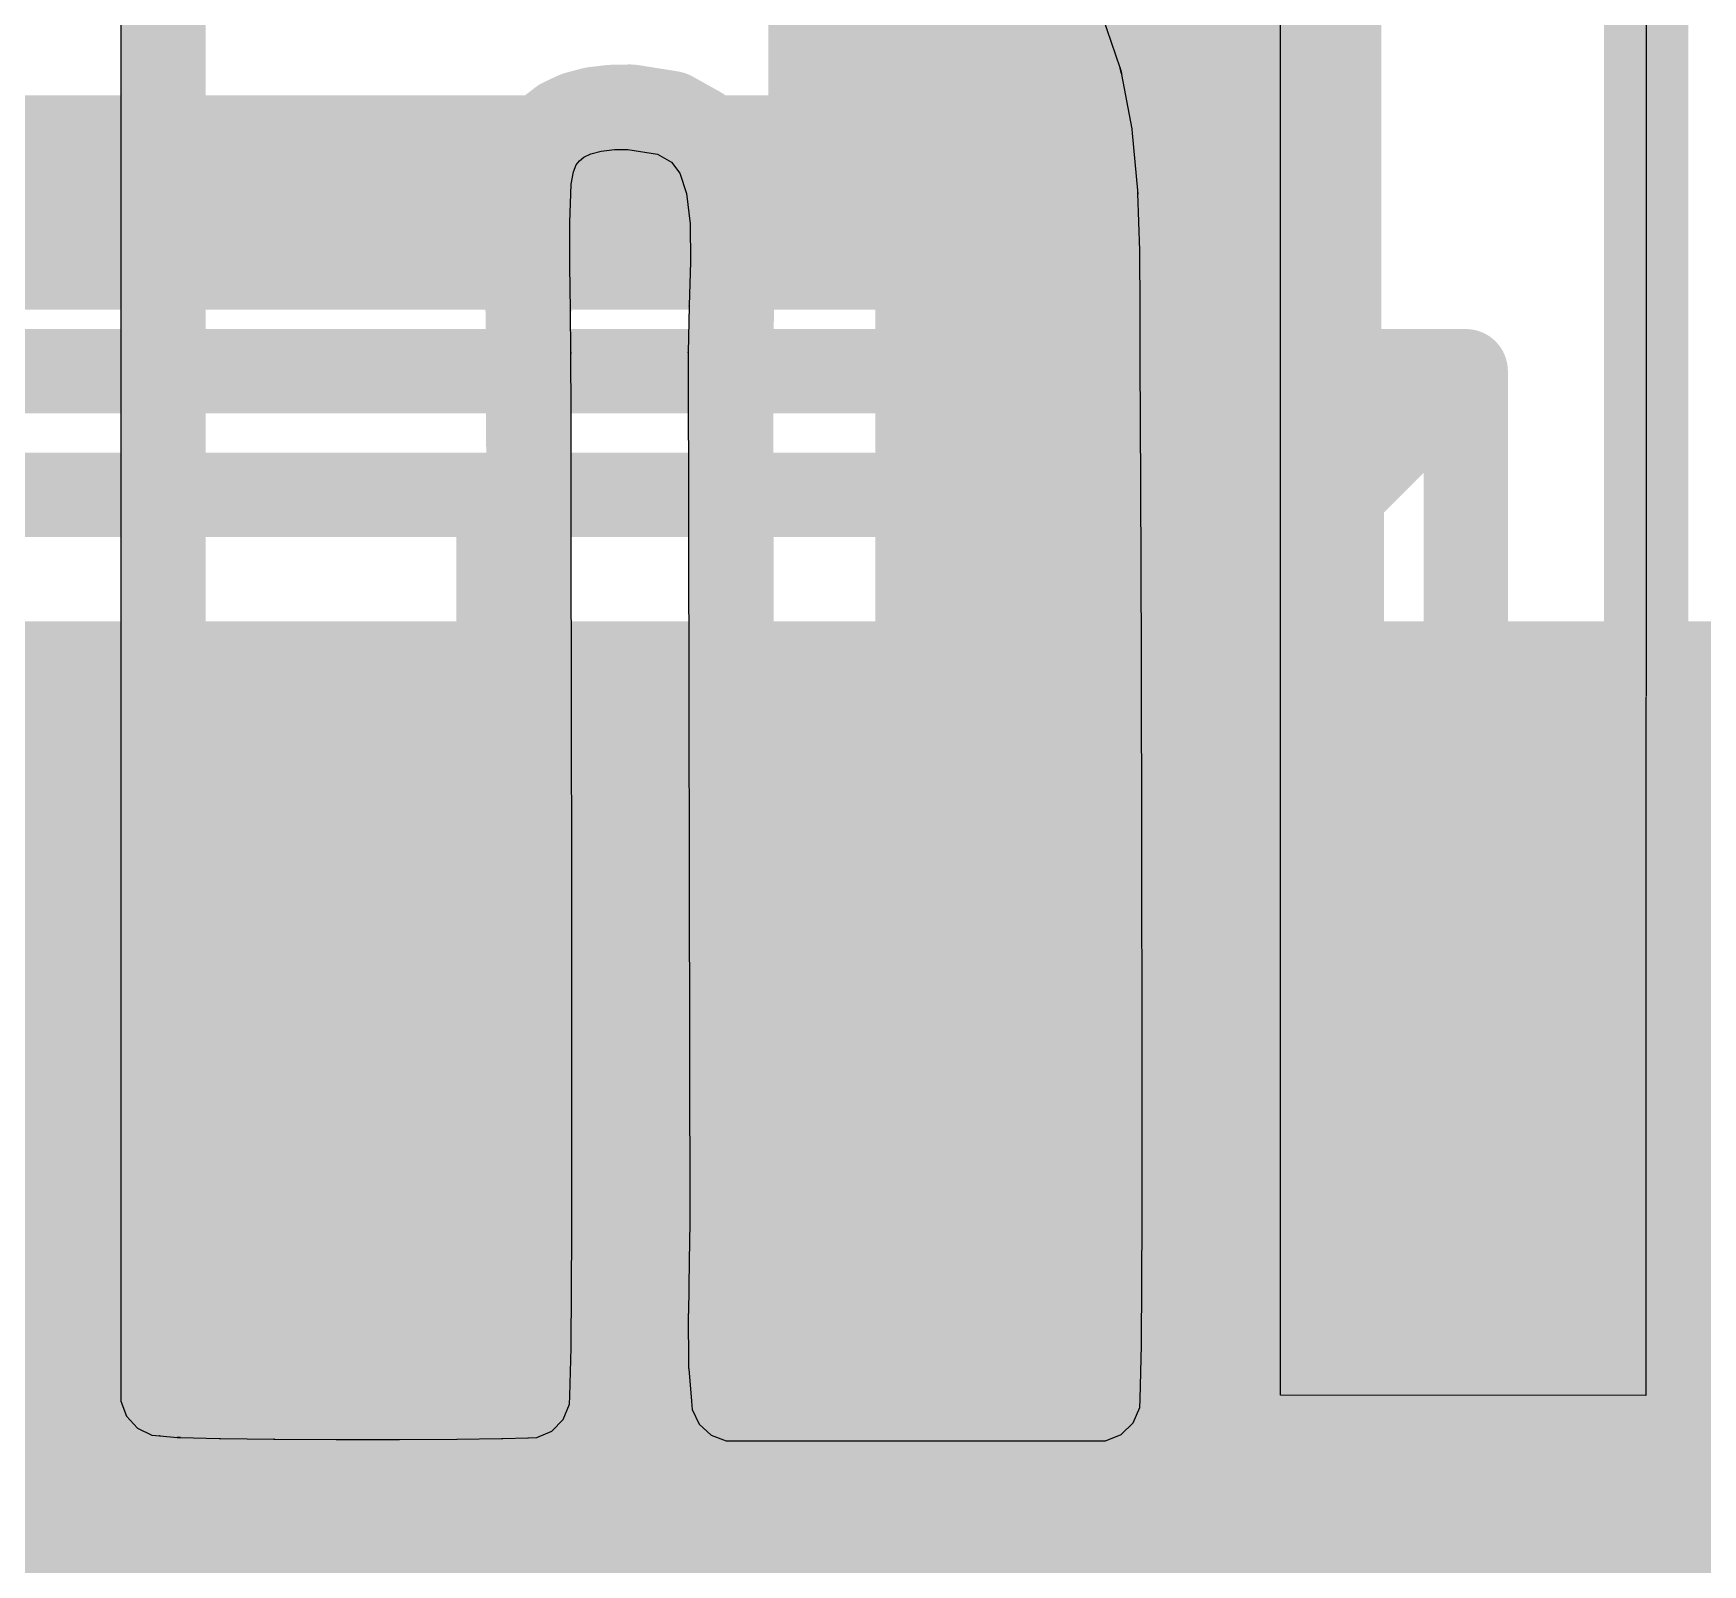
# Model space of a CAD drawing. Header units: millimetres. Extents: x 2.36 to 3.75, y 2.77 to 3.55.
# Drawn here: x 3.13652 to 3.17549, y 3.22225 to 3.25801 of the extents above; entities that cross this region are included whole.
import ezdxf

# ---------------------------------------------------------------- set-up
doc = ezdxf.new("R2010")
doc.units = ezdxf.units.MM
doc.header["$MEASUREMENT"] = 0
for name, color, linetype in [('BottomLayer', 5, 'Continuous'), ('BottomOverlay', 54, 'Continuous'), ('BottomPaste', 16, 'Continuous'), ('BottomSolder', 6, 'Continuous'), ('Mechanical13', 56, 'Continuous'), ('TopLayer', 1, 'Continuous')]:
    doc.layers.add(name, color=color, linetype=linetype)

# ---------------------------------------------------------------- blocks, each defined once
blk = doc.blocks.new('SAMSONIX_6_2_TL_1')
at = {"layer": 'TopLayer'}
for p, q in [((0.158563, 0.051093), (0.158563, 0.016256)), ((0.185639, 0.016212), (0.185636, 0.051081)), ((0.194175, 0.051049), (0.194163, 0.016205)), ((0.18189, 0.047199), (0.181485, 0.048384)), ((0.181892, 0.047192), (0.18189, 0.047199)), ((0.18189, 0.047199), (0.18189, 0.047197)), ((0.181892, 0.047192), (0.18189, 0.047199)), ((0.18189, 0.047197), (0.181891, 0.047194)), ((0.181891, 0.047194), (0.181892, 0.047191)), ((0.181897, 0.047176), (0.181892, 0.047192)), ((0.181892, 0.047192), (0.181892, 0.047192)), ((0.181894, 0.047186), (0.181892, 0.047192)), ((0.181892, 0.047191), (0.181893, 0.047187)), ((0.181893, 0.047187), (0.181894, 0.047186)), ((0.181894, 0.047186), (0.181899, 0.04717)), ((0.181927, 0.047062), (0.181894, 0.047186)), ((0.181907, 0.047144), (0.181897, 0.047176)), ((0.181899, 0.04717), (0.181909, 0.047137)), ((0.181916, 0.047111), (0.181907, 0.047144)), ((0.181909, 0.047137), (0.181917, 0.047104)), ((0.181923, 0.047078), (0.181916, 0.047111)), ((0.181917, 0.047104), (0.181925, 0.047071)), ((0.181927, 0.047061), (0.181923, 0.047078)), ((0.181925, 0.047071), (0.181928, 0.047055)), ((0.181928, 0.047055), (0.181927, 0.047062)), ((0.181927, 0.04706), (0.181927, 0.047061)), ((0.181928, 0.047056), (0.181927, 0.04706)), ((0.181928, 0.047053), (0.181928, 0.047056)), ((0.181928, 0.047055), (0.181928, 0.047055)), ((0.181929, 0.04705), (0.181928, 0.047053)), ((0.181929, 0.047048), (0.181929, 0.04705)), ((0.182169, 0.045776), (0.181929, 0.047048)), ((0.18217, 0.045769), (0.182169, 0.045776)), ((0.182172, 0.045757), (0.18217, 0.045769)), ((0.18217, 0.045769), (0.18217, 0.045769)), ((0.182176, 0.045734), (0.182172, 0.045757)), ((0.182179, 0.04571), (0.182176, 0.045734)), ((0.182182, 0.045686), (0.182179, 0.04571)), ((0.182183, 0.045673), (0.182182, 0.045686)), ((0.182303, 0.044338), (0.182183, 0.045673)), ((0.16954, 0.04519), (0.169779, 0.045253)), ((0.169779, 0.045253), (0.170087, 0.04529)), ((0.170087, 0.04529), (0.1704, 0.045295)), ((0.1704, 0.045295), (0.171089, 0.045185)), ((0.169128, 0.044776), (0.169193, 0.044933)), ((0.169193, 0.044933), (0.169268, 0.04503)), ((0.169268, 0.04503), (0.169374, 0.045112)), ((0.169374, 0.045112), (0.16954, 0.04519)), ((0.171089, 0.045185), (0.171416, 0.045002)), ((0.171416, 0.045002), (0.171616, 0.044739)), ((0.169044, 0.043587), (0.169078, 0.044483)), ((0.169078, 0.044483), (0.169128, 0.044776)), ((0.171616, 0.044739), (0.17177, 0.044269)), ((0.17177, 0.044269), (0.171852, 0.043562)), ((0.182304, 0.044331), (0.182303, 0.044338)), ((0.182303, 0.044338), (0.182303, 0.044338)), ((0.182305, 0.044317), (0.182304, 0.044331)), ((0.182306, 0.044302), (0.182305, 0.044317)), ((0.182307, 0.044287), (0.182306, 0.044302)), ((0.182307, 0.04428), (0.182307, 0.044287)), ((0.182307, 0.044285), (0.182307, 0.044286)), ((0.182307, 0.044286), (0.182307, 0.044286)), ((0.182307, 0.044286), (0.182307, 0.04428)), ((0.182307, 0.044282), (0.182307, 0.044285)), ((0.182307, 0.044278), (0.182307, 0.044282)), ((0.182307, 0.044275), (0.182307, 0.044278)), ((0.182307, 0.044274), (0.182307, 0.044275)), ((0.182348, 0.042939), (0.182307, 0.044274)), ((0.182307, 0.044274), (0.182307, 0.044271)), ((0.182307, 0.044249), (0.182307, 0.044274)), ((0.182307, 0.044271), (0.182307, 0.044264)), ((0.182307, 0.044264), (0.182307, 0.044258)), ((0.182307, 0.044258), (0.182307, 0.044252)), ((0.182307, 0.044252), (0.182307, 0.044249)), ((0.182307, 0.044249), (0.182307, 0.044249)), ((0.169045, 0.042581), (0.169044, 0.043587)), ((0.171852, 0.043562), (0.171861, 0.042673)), ((0.182349, 0.042933), (0.182348, 0.042939)), ((0.182349, 0.042929), (0.182349, 0.042933)), ((0.182349, 0.042933), (0.182349, 0.042933)), ((0.182349, 0.042923), (0.182349, 0.042929)), ((0.182349, 0.042917), (0.182349, 0.042923)), ((0.182349, 0.042911), (0.182349, 0.042917)), ((0.182349, 0.042908), (0.182349, 0.042911)), ((0.182357, 0.041586), (0.182349, 0.042908)), ((0.182349, 0.042908), (0.182349, 0.042907)), ((0.182349, 0.042902), (0.182349, 0.042908)), ((0.182349, 0.042907), (0.182349, 0.042905)), ((0.182349, 0.042905), (0.182349, 0.042904)), ((0.182349, 0.042904), (0.182349, 0.042902)), ((0.182349, 0.042902), (0.182349, 0.042902)), ((0.182349, 0.042902), (0.182349, 0.042902)), ((0.169062, 0.041546), (0.169045, 0.042581)), ((0.171861, 0.042673), (0.171832, 0.041651)), ((0.169062, 0.041541), (0.169062, 0.041546)), ((0.169062, 0.041532), (0.169062, 0.041541)), ((0.169072, 0.040554), (0.169062, 0.041532)), ((0.169062, 0.041532), (0.169062, 0.041531)), ((0.169062, 0.04153), (0.169062, 0.041532)), ((0.169062, 0.041531), (0.169062, 0.041531)), ((0.169062, 0.041531), (0.169062, 0.041531)), ((0.169062, 0.041531), (0.169062, 0.04153)), ((0.169062, 0.04153), (0.169062, 0.04153)), ((0.171831, 0.041636), (0.171811, 0.040558)), ((0.171832, 0.041651), (0.171831, 0.041649)), ((0.171831, 0.041649), (0.171831, 0.041647)), ((0.171831, 0.041647), (0.171831, 0.041645)), ((0.171831, 0.041645), (0.171831, 0.041646)), ((0.171831, 0.041646), (0.171831, 0.041646)), ((0.171831, 0.041646), (0.171831, 0.041636)), ((0.171831, 0.041645), (0.171831, 0.041642)), ((0.171831, 0.041642), (0.171831, 0.041645)), ((0.171831, 0.041642), (0.171831, 0.041641)), ((0.171831, 0.04164), (0.171831, 0.041642)), ((0.171831, 0.041641), (0.171831, 0.041641)), ((0.171831, 0.041641), (0.171831, 0.041636)), ((0.171831, 0.041637), (0.171831, 0.04164)), ((0.171831, 0.041636), (0.171831, 0.041637)), ((0.182357, 0.041585), (0.182357, 0.041586)), ((0.182357, 0.041584), (0.182357, 0.041585)), ((0.182357, 0.041585), (0.182357, 0.041585)), ((0.182357, 0.041585), (0.182357, 0.041585)), ((0.182357, 0.041585), (0.182357, 0.041585)), ((0.182363, 0.040364), (0.182357, 0.041584)), ((0.182357, 0.041584), (0.182357, 0.041583)), ((0.182357, 0.04158), (0.182357, 0.041584)), ((0.182357, 0.041584), (0.182357, 0.041584)), ((0.182357, 0.041583), (0.182357, 0.041582)), ((0.182357, 0.041582), (0.182357, 0.041581)), ((0.182357, 0.041581), (0.182357, 0.04158)), ((0.182357, 0.04158), (0.182357, 0.04158)), ((0.182357, 0.04158), (0.182357, 0.04158)), ((0.169072, 0.040552), (0.169072, 0.040554)), ((0.169072, 0.040554), (0.169072, 0.040554)), ((0.169072, 0.040554), (0.169072, 0.040545)), ((0.169072, 0.040534), (0.169072, 0.040554)), ((0.169072, 0.040547), (0.169072, 0.040552)), ((0.169072, 0.040543), (0.169072, 0.040547)), ((0.169072, 0.040545), (0.169072, 0.040536)), ((0.169072, 0.040538), (0.169072, 0.040543)), ((0.169072, 0.040536), (0.169072, 0.040538)), ((0.169075, 0.039131), (0.169072, 0.040536)), ((0.169072, 0.040536), (0.169072, 0.040536)), ((0.169072, 0.040536), (0.169072, 0.040535)), ((0.169072, 0.040535), (0.169072, 0.040535)), ((0.169072, 0.040535), (0.169072, 0.040534)), ((0.169072, 0.040534), (0.169072, 0.040534)), ((0.169072, 0.040534), (0.169072, 0.040534)), ((0.171811, 0.040558), (0.17181, 0.040557)), ((0.17181, 0.040557), (0.17181, 0.040555)), ((0.17181, 0.040555), (0.17181, 0.040552)), ((0.17181, 0.040548), (0.17181, 0.040553)), ((0.17181, 0.040553), (0.17181, 0.040551)), ((0.17181, 0.040552), (0.17181, 0.040549)), ((0.17181, 0.040551), (0.17181, 0.040545)), ((0.17181, 0.040549), (0.17181, 0.040548)), ((0.17181, 0.040548), (0.17181, 0.040548)), ((0.17181, 0.040545), (0.17181, 0.04054)), ((0.17181, 0.04054), (0.17181, 0.040535)), ((0.17181, 0.040535), (0.17181, 0.040532)), ((0.17181, 0.040532), (0.17181, 0.040532)), ((0.17181, 0.040532), (0.171847, 0.020234)), ((0.182374, 0.037477), (0.182363, 0.040364)), ((0.182363, 0.040364), (0.182363, 0.040364)), ((0.182363, 0.040364), (0.182363, 0.040364)), ((0.182363, 0.040364), (0.182363, 0.040364)), ((0.182363, 0.040364), (0.182363, 0.040364)), ((0.182363, 0.040364), (0.182363, 0.040364)), ((0.169081, 0.036247), (0.169075, 0.039131)), ((0.169075, 0.039131), (0.169075, 0.039131)), ((0.169075, 0.039131), (0.169075, 0.039131)), ((0.169075, 0.039131), (0.169075, 0.03913)), ((0.169075, 0.039129), (0.169075, 0.039131)), ((0.169075, 0.03913), (0.169075, 0.03913)), ((0.169075, 0.03913), (0.169075, 0.039129)), ((0.169075, 0.039129), (0.169075, 0.039129)), ((0.169075, 0.039129), (0.169075, 0.039129)), ((0.182388, 0.033476), (0.182374, 0.037477)), ((0.182374, 0.037477), (0.182374, 0.037477)), ((0.182374, 0.037477), (0.182374, 0.037477)), ((0.182374, 0.037477), (0.182374, 0.037477)), ((0.182374, 0.037477), (0.182374, 0.037477)), ((0.182374, 0.037477), (0.182374, 0.037477)), ((0.169081, 0.036246), (0.169081, 0.036247)), ((0.169081, 0.036247), (0.169081, 0.036247)), ((0.169081, 0.036247), (0.169081, 0.036247)), ((0.169081, 0.036247), (0.169081, 0.036247)), ((0.169081, 0.036247), (0.169081, 0.036247)), ((0.169088, 0.032389), (0.169081, 0.036246)), ((0.182401, 0.028915), (0.182388, 0.033476)), ((0.182388, 0.033476), (0.182388, 0.033476)), ((0.182388, 0.033476), (0.182388, 0.033476)), ((0.182388, 0.033476), (0.182388, 0.033476)), ((0.182388, 0.033476), (0.182388, 0.033476)), ((0.182388, 0.033476), (0.182388, 0.033476)), ((0.169088, 0.032388), (0.169088, 0.032389)), ((0.169094, 0.028063), (0.169088, 0.032388)), ((0.169088, 0.032388), (0.169088, 0.032388)), ((0.169088, 0.032388), (0.169088, 0.032388)), ((0.169088, 0.032388), (0.169088, 0.032388)), ((0.169088, 0.032388), (0.169088, 0.032388)), ((0.182401, 0.028914), (0.182401, 0.028915)), ((0.182401, 0.028915), (0.182401, 0.028915)), ((0.182401, 0.028915), (0.182401, 0.028915)), ((0.182401, 0.028915), (0.182401, 0.028915)), ((0.182401, 0.028915), (0.182401, 0.028915)), ((0.182408, 0.024348), (0.182401, 0.028914)), ((0.182401, 0.028914), (0.182401, 0.028914)), ((0.169094, 0.028062), (0.169094, 0.028063)), ((0.169094, 0.028063), (0.169094, 0.028063)), ((0.169095, 0.023776), (0.169094, 0.028062)), ((0.169094, 0.028062), (0.169094, 0.028062)), ((0.169094, 0.028062), (0.169094, 0.028061)), ((0.169094, 0.028061), (0.169094, 0.028062)), ((0.169094, 0.028062), (0.169094, 0.028062)), ((0.169094, 0.028062), (0.169094, 0.028062)), ((0.169094, 0.028062), (0.169094, 0.028062)), ((0.169094, 0.028062), (0.169094, 0.028062)), ((0.169094, 0.028061), (0.169094, 0.028061)), ((0.169094, 0.028061), (0.169094, 0.028061)), ((0.169094, 0.028061), (0.169094, 0.028061)), ((0.182406, 0.020325), (0.182408, 0.024345)), ((0.182408, 0.024347), (0.182408, 0.024348)), ((0.182408, 0.024348), (0.182408, 0.024348)), ((0.182408, 0.024346), (0.182408, 0.024347)), ((0.182408, 0.024347), (0.182408, 0.024347)), ((0.182408, 0.024347), (0.182408, 0.024347)), ((0.182408, 0.024345), (0.182408, 0.024346)), ((0.182408, 0.024346), (0.182408, 0.024346)), ((0.182408, 0.024346), (0.182408, 0.024346)), ((0.182408, 0.024346), (0.182408, 0.024346)), ((0.182408, 0.024345), (0.182408, 0.024345)), ((0.169089, 0.020033), (0.169095, 0.023774)), ((0.169095, 0.023775), (0.169095, 0.023776)), ((0.169095, 0.023774), (0.169095, 0.023775)), ((0.169095, 0.023775), (0.169095, 0.023775)), ((0.169095, 0.023775), (0.169095, 0.023775)), ((0.169095, 0.023775), (0.169095, 0.023775)), ((0.169095, 0.023775), (0.169095, 0.023775)), ((0.169095, 0.023775), (0.169095, 0.023775)), ((0.169095, 0.023775), (0.169095, 0.023775)), ((0.169095, 0.023774), (0.169095, 0.023774)), ((0.169095, 0.023774), (0.169095, 0.023774)), ((0.18239, 0.017402), (0.182406, 0.020321)), ((0.182406, 0.020324), (0.182406, 0.020325)), ((0.182406, 0.020325), (0.182406, 0.020325)), ((0.182406, 0.020325), (0.182406, 0.020325)), ((0.182406, 0.020323), (0.182406, 0.020324)), ((0.182406, 0.020321), (0.182406, 0.020323)), ((0.182406, 0.020321), (0.182406, 0.020321)), ((0.169074, 0.017338), (0.169089, 0.020028)), ((0.169089, 0.020032), (0.169089, 0.020033)), ((0.169089, 0.020033), (0.169089, 0.020033)), ((0.169089, 0.020031), (0.169089, 0.020032)), ((0.169089, 0.02003), (0.169089, 0.020031)), ((0.169089, 0.020029), (0.169089, 0.02003)), ((0.169089, 0.020028), (0.169089, 0.020029)), ((0.171847, 0.020234), (0.171833, 0.019346)), ((0.171833, 0.019348), (0.171813, 0.01812)), ((0.171833, 0.019346), (0.171833, 0.019348)), ((0.171813, 0.01812), (0.171812, 0.018117)), ((0.171812, 0.018117), (0.171812, 0.018112)), ((0.171812, 0.018112), (0.171812, 0.018106)), ((0.171812, 0.018106), (0.171812, 0.018101)), ((0.171812, 0.018101), (0.171812, 0.018099)), ((0.171812, 0.018099), (0.171812, 0.018098)), ((0.171812, 0.018098), (0.171818, 0.016911)), ((0.169047, 0.016193), (0.169074, 0.017314)), ((0.169074, 0.017336), (0.169074, 0.017338)), ((0.169074, 0.017338), (0.169074, 0.017338)), ((0.169074, 0.017331), (0.169074, 0.017336)), ((0.169074, 0.017327), (0.169074, 0.017331)), ((0.169074, 0.017322), (0.169074, 0.017327)), ((0.169074, 0.017324), (0.169074, 0.017326)), ((0.169074, 0.017326), (0.169074, 0.017326)), ((0.169074, 0.017326), (0.169074, 0.01732)), ((0.169074, 0.017322), (0.169074, 0.017324)), ((0.169074, 0.017319), (0.169074, 0.017322)), ((0.169074, 0.01732), (0.169074, 0.017322)), ((0.169074, 0.017316), (0.169074, 0.017319)), ((0.169074, 0.017314), (0.169074, 0.017316)), ((0.182357, 0.016116), (0.18239, 0.017381)), ((0.18239, 0.017399), (0.18239, 0.017402)), ((0.18239, 0.017402), (0.18239, 0.017402)), ((0.18239, 0.017394), (0.18239, 0.017399)), ((0.18239, 0.017389), (0.18239, 0.017394)), ((0.18239, 0.017383), (0.18239, 0.017389)), ((0.18239, 0.017381), (0.18239, 0.017383)), ((0.171818, 0.016911), (0.171818, 0.016901)), ((0.171818, 0.016901), (0.171818, 0.016882)), ((0.171818, 0.016882), (0.171819, 0.016862)), ((0.171819, 0.016862), (0.17182, 0.016843)), ((0.17182, 0.016843), (0.171821, 0.016833)), ((0.171821, 0.016833), (0.171821, 0.016833)), ((0.171821, 0.016833), (0.171822, 0.016824)), ((0.171822, 0.016824), (0.171884, 0.016068)), ((0.158563, 0.016256), (0.158563, 0.016069)), ((0.158563, 0.016069), (0.158699, 0.015719)), ((0.168893, 0.015645), (0.169042, 0.015997)), ((0.169042, 0.015997), (0.169047, 0.016188)), ((0.169047, 0.016188), (0.169047, 0.016193)), ((0.169047, 0.016188), (0.169047, 0.016188)), ((0.171884, 0.016068), (0.171885, 0.016059)), ((0.171885, 0.016059), (0.1719, 0.015872)), ((0.182352, 0.01592), (0.182357, 0.016115)), ((0.182357, 0.016115), (0.182357, 0.016116)), ((0.194163, 0.016205), (0.185639, 0.016212)), ((0.158699, 0.015719), (0.158952, 0.015443)), ((0.168624, 0.015373), (0.168893, 0.015645)), ((0.1719, 0.015872), (0.172065, 0.015534)), ((0.182196, 0.015562), (0.182352, 0.01592)), ((0.158952, 0.015443), (0.159288, 0.015277)), ((0.159288, 0.015277), (0.159475, 0.015261)), ((0.159468, 0.015261), (0.159465, 0.015262)), ((0.159465, 0.015262), (0.159465, 0.015262)), ((0.159465, 0.015262), (0.159484, 0.01526)), ((0.159472, 0.015261), (0.159468, 0.015261)), ((0.159477, 0.01526), (0.159472, 0.015261)), ((0.159475, 0.015261), (0.159475, 0.015261)), ((0.159475, 0.015261), (0.159484, 0.01526)), ((0.159482, 0.01526), (0.159477, 0.01526)), ((0.159484, 0.01526), (0.159482, 0.01526)), ((0.159484, 0.01526), (0.159883, 0.015225)), ((0.159883, 0.015225), (0.159885, 0.015224)), ((0.159892, 0.015224), (0.159883, 0.015225)), ((0.159883, 0.015225), (0.159959, 0.01522)), ((0.159885, 0.015224), (0.15989, 0.015224)), ((0.15989, 0.015224), (0.159894, 0.015224)), ((0.159899, 0.015223), (0.159892, 0.015224)), ((0.159892, 0.015224), (0.159892, 0.015224)), ((0.159894, 0.015224), (0.159899, 0.015223)), ((0.159899, 0.015223), (0.159901, 0.015223)), ((0.159912, 0.015222), (0.159899, 0.015223)), ((0.159901, 0.015223), (0.159908, 0.015222)), ((0.159908, 0.015222), (0.15992, 0.015222)), ((0.159926, 0.015221), (0.159912, 0.015222)), ((0.15992, 0.015222), (0.159933, 0.015221)), ((0.159939, 0.015221), (0.159926, 0.015221)), ((0.159933, 0.015221), (0.159946, 0.01522)), ((0.159946, 0.01522), (0.159939, 0.015221)), ((0.159946, 0.01522), (0.159952, 0.01522)), ((0.159947, 0.01522), (0.159946, 0.01522)), ((0.159951, 0.01522), (0.159947, 0.01522)), ((0.159954, 0.01522), (0.159951, 0.01522)), ((0.159952, 0.01522), (0.159952, 0.01522)), ((0.159952, 0.01522), (0.159959, 0.01522)), ((0.159957, 0.01522), (0.159954, 0.01522)), ((0.159959, 0.01522), (0.159957, 0.01522)), ((0.159959, 0.01522), (0.160863, 0.015195)), ((0.167475, 0.015196), (0.167483, 0.015197)), ((0.167483, 0.015197), (0.168068, 0.015213)), ((0.168068, 0.015213), (0.168083, 0.015213)), ((0.168083, 0.015213), (0.168274, 0.01522)), ((0.168274, 0.01522), (0.168624, 0.015373)), ((0.172065, 0.015534), (0.172342, 0.015279)), ((0.172342, 0.015279), (0.172692, 0.015142)), ((0.181554, 0.015142), (0.181916, 0.015289)), ((0.181916, 0.015289), (0.182196, 0.015562)), ((0.160863, 0.015195), (0.160877, 0.015195)), ((0.160877, 0.015195), (0.160879, 0.015195)), ((0.160879, 0.015195), (0.160883, 0.015195)), ((0.160883, 0.015195), (0.160887, 0.015195)), ((0.160887, 0.015195), (0.160891, 0.015195)), ((0.160891, 0.015195), (0.160892, 0.015195)), ((0.160892, 0.015195), (0.160892, 0.015195)), ((0.160892, 0.015195), (0.162135, 0.01518)), ((0.162135, 0.01518), (0.162151, 0.01518)), ((0.162137, 0.01518), (0.162135, 0.01518)), ((0.162135, 0.01518), (0.162135, 0.01518)), ((0.162135, 0.01518), (0.162143, 0.01518)), ((0.162141, 0.01518), (0.162137, 0.01518)), ((0.162145, 0.01518), (0.162141, 0.01518)), ((0.162143, 0.01518), (0.162144, 0.01518)), ((0.162144, 0.01518), (0.162146, 0.01518)), ((0.162149, 0.01518), (0.162145, 0.01518)), ((0.162146, 0.01518), (0.162148, 0.01518)), ((0.162148, 0.01518), (0.16215, 0.01518)), ((0.162151, 0.01518), (0.162149, 0.01518)), ((0.16215, 0.01518), (0.162151, 0.01518)), ((0.162151, 0.01518), (0.162151, 0.01518)), ((0.162151, 0.01518), (0.163593, 0.015174)), ((0.163593, 0.015174), (0.163593, 0.015174)), ((0.163593, 0.015174), (0.163595, 0.015174)), ((0.163595, 0.015174), (0.163596, 0.015174)), ((0.163596, 0.015174), (0.163597, 0.015174)), ((0.163597, 0.015174), (0.163598, 0.015174)), ((0.163598, 0.015174), (0.165066, 0.015175)), ((0.163598, 0.015174), (0.163598, 0.015174)), ((0.165066, 0.015175), (0.165066, 0.015175)), ((0.165066, 0.015175), (0.165068, 0.015175)), ((0.165068, 0.015175), (0.165069, 0.015175)), ((0.165069, 0.015175), (0.16507, 0.015175)), ((0.16507, 0.015175), (0.165071, 0.015175)), ((0.165071, 0.015175), (0.166407, 0.015183)), ((0.165071, 0.015175), (0.165071, 0.015175)), ((0.166407, 0.015183), (0.166408, 0.015183)), ((0.166408, 0.015183), (0.166412, 0.015183)), ((0.166412, 0.015183), (0.166415, 0.015183)), ((0.166415, 0.015183), (0.166419, 0.015183)), ((0.166419, 0.015183), (0.16642, 0.015183)), ((0.16642, 0.015183), (0.167453, 0.015196)), ((0.16642, 0.015183), (0.16642, 0.015183)), ((0.167453, 0.015196), (0.167455, 0.015196)), ((0.167455, 0.015196), (0.167458, 0.015196)), ((0.167458, 0.015196), (0.167462, 0.015196)), ((0.167462, 0.015196), (0.167465, 0.015196)), ((0.167465, 0.015196), (0.167467, 0.015196)), ((0.167467, 0.015196), (0.167468, 0.015196)), ((0.167468, 0.015196), (0.16747, 0.015196)), ((0.16747, 0.015196), (0.167472, 0.015196)), ((0.167472, 0.015196), (0.167474, 0.015196)), ((0.167474, 0.015196), (0.167475, 0.015196)), ((0.167475, 0.015196), (0.167475, 0.015196)), ((0.172692, 0.015142), (0.17288, 0.015142)), ((0.17288, 0.015142), (0.17288, 0.015142)), ((0.17288, 0.015142), (0.181358, 0.015142)), ((0.181358, 0.015142), (0.181554, 0.015142))]:
    blk.add_line(p, q, dxfattribs=at)
at = {"layer": 'TopLayer', "const_width": 0.001969}
for points in [[(0.159562, 0.051093), (0.159562, 0.016256)], [(0.185636, 0.051081), (0.185639, 0.016212)], [(0.194163, 0.016205), (0.194175, 0.051049)], [(0.179919, 0.04914), (0.180538, 0.048068)], [(0.180538, 0.048068), (0.180946, 0.04687)], [(0.180946, 0.04687), (0.181188, 0.045584)], [(0.169199, 0.046133), (0.169592, 0.046237)], [(0.169592, 0.046237), (0.170019, 0.046288)], [(0.170019, 0.046288), (0.170471, 0.046295)], [(0.170471, 0.046295), (0.171422, 0.046144)], [(0.168555, 0.045742), (0.168851, 0.045971)], [(0.168851, 0.045971), (0.169199, 0.046133)], [(0.171422, 0.046144), (0.172086, 0.045773)], [(0.168161, 0.045056), (0.168322, 0.045439)], [(0.168322, 0.045439), (0.168555, 0.045742)], [(0.172086, 0.045773), (0.172513, 0.04521)], [(0.181188, 0.045584), (0.181308, 0.044249)], [(0.168082, 0.044585), (0.168161, 0.045056)], [(0.172513, 0.04521), (0.172751, 0.044485)], [(0.168045, 0.043606), (0.168082, 0.044585)], [(0.172751, 0.044485), (0.172851, 0.043626)], [(0.181308, 0.044249), (0.18135, 0.042902)], [(0.168045, 0.043606), (0.168046, 0.042571)], [(0.172851, 0.043626), (0.172861, 0.042662)], [(0.17283, 0.041622), (0.172861, 0.042662)], [(0.18135, 0.042902), (0.181358, 0.04158)], [(0.168046, 0.042571), (0.168062, 0.04153)], [(0.168062, 0.04153), (0.168073, 0.040534)], [(0.172809, 0.040534), (0.17283, 0.041622)], [(0.181358, 0.04158), (0.181363, 0.04036)], [(0.168073, 0.040534), (0.168076, 0.039129)], [(0.172809, 0.040534), (0.172847, 0.020225)], [(0.181363, 0.04036), (0.181375, 0.037473)], [(0.168076, 0.039129), (0.168082, 0.036245)], [(0.181375, 0.037473), (0.181389, 0.033473)], [(0.168082, 0.036245), (0.168089, 0.032387)], [(0.181389, 0.033473), (0.181402, 0.028913)], [(0.168089, 0.032387), (0.168094, 0.028061)], [(0.181402, 0.028913), (0.181409, 0.024346)], [(0.168094, 0.028061), (0.168096, 0.023775)], [(0.181407, 0.020326), (0.181409, 0.024346)], [(0.16809, 0.020034), (0.168096, 0.023775)], [(0.172833, 0.019331), (0.172847, 0.020225)], [(0.181391, 0.017407), (0.181407, 0.020326)], [(0.168075, 0.017344), (0.16809, 0.020034)], [(0.172812, 0.018103), (0.172833, 0.019331)], [(0.172812, 0.018103), (0.172817, 0.016915)], [(0.168048, 0.016212), (0.168075, 0.017344)], [(0.181358, 0.016141), (0.181391, 0.017407)], [(0.172817, 0.016915), (0.17288, 0.016141)], [(0.159562, 0.016256), (0.15998, 0.016219)], [(0.15998, 0.016219), (0.160897, 0.016194)], [(0.160897, 0.016194), (0.162155, 0.016179)], [(0.162155, 0.016179), (0.163597, 0.016173)], [(0.163597, 0.016173), (0.165065, 0.016175)], [(0.165065, 0.016175), (0.166401, 0.016182)], [(0.166401, 0.016182), (0.167448, 0.016195)], [(0.167448, 0.016195), (0.168048, 0.016212)], [(0.185639, 0.016212), (0.194163, 0.016205)], [(0.17288, 0.016141), (0.181358, 0.016141)]]:
    blk.add_lwpolyline(points, dxfattribs=at)
at = {"layer": 'TopLayer', "const_width": 0.000984}
for points in [[(0.180045, 0.048068, 1), (0.18103, 0.048068, 1)], [(0.180045, 0.048068, 1), (0.18103, 0.048068, 1)], [(0.180454, 0.04687, 1), (0.181438, 0.04687, 1)], [(0.180454, 0.04687, 1), (0.181438, 0.04687, 1)], [(0.1691, 0.046237, 1), (0.170084, 0.046237, 1)], [(0.1691, 0.046237, 1), (0.170084, 0.046237, 1)], [(0.169527, 0.046288, 1), (0.170511, 0.046288, 1)], [(0.169527, 0.046288, 1), (0.170511, 0.046288, 1)], [(0.169979, 0.046295, 1), (0.170963, 0.046295, 1)], [(0.169979, 0.046295, 1), (0.170963, 0.046295, 1)], [(0.168358, 0.045971, 1), (0.169343, 0.045971, 1)], [(0.168358, 0.045971, 1), (0.169343, 0.045971, 1)], [(0.168707, 0.046133, 1), (0.169691, 0.046133, 1)], [(0.168707, 0.046133, 1), (0.169691, 0.046133, 1)], [(0.17093, 0.046144, 1), (0.171914, 0.046144, 1)], [(0.17093, 0.046144, 1), (0.171914, 0.046144, 1)], [(0.16783, 0.045439, 1), (0.168814, 0.045439, 1)], [(0.16783, 0.045439, 1), (0.168814, 0.045439, 1)], [(0.168063, 0.045742, 1), (0.169047, 0.045742, 1)], [(0.168063, 0.045742, 1), (0.169047, 0.045742, 1)], [(0.171594, 0.045773, 1), (0.172578, 0.045773, 1)], [(0.171594, 0.045773, 1), (0.172578, 0.045773, 1)], [(0.180696, 0.045584, 1), (0.18168, 0.045584, 1)], [(0.180696, 0.045584, 1), (0.18168, 0.045584, 1)], [(0.167669, 0.045056, 1), (0.168654, 0.045056, 1)], [(0.167669, 0.045056, 1), (0.168654, 0.045056, 1)], [(0.17202, 0.04521, 1), (0.173005, 0.04521, 1)], [(0.17202, 0.04521, 1), (0.173005, 0.04521, 1)], [(0.16759, 0.044585, 1), (0.168574, 0.044585, 1)], [(0.16759, 0.044585, 1), (0.168574, 0.044585, 1)], [(0.172259, 0.044485, 1), (0.173243, 0.044485, 1)], [(0.172259, 0.044485, 1), (0.173243, 0.044485, 1)], [(0.180816, 0.044249, 1), (0.1818, 0.044249, 1)], [(0.180816, 0.044249, 1), (0.1818, 0.044249, 1)], [(0.167553, 0.043606, 1), (0.168537, 0.043606, 1)], [(0.167553, 0.043606, 1), (0.168537, 0.043606, 1)], [(0.172358, 0.043626, 1), (0.173343, 0.043626, 1)], [(0.172358, 0.043626, 1), (0.173343, 0.043626, 1)], [(0.172369, 0.042662, 1), (0.173353, 0.042662, 1)], [(0.172369, 0.042662, 1), (0.173353, 0.042662, 1)], [(0.180858, 0.042902, 1), (0.181842, 0.042902, 1)], [(0.180858, 0.042902, 1), (0.181842, 0.042902, 1)], [(0.167554, 0.042571, 1), (0.168538, 0.042571, 1)], [(0.167554, 0.042571, 1), (0.168538, 0.042571, 1)], [(0.16757, 0.04153, 1), (0.168554, 0.04153, 1)], [(0.16757, 0.04153, 1), (0.168554, 0.04153, 1)], [(0.172338, 0.041622, 1), (0.173322, 0.041622, 1)], [(0.172338, 0.041622, 1), (0.173322, 0.041622, 1)], [(0.180866, 0.04158, 1), (0.18185, 0.04158, 1)], [(0.180866, 0.04158, 1), (0.18185, 0.04158, 1)], [(0.167581, 0.040534, 1), (0.168565, 0.040534, 1)], [(0.167581, 0.040534, 1), (0.168565, 0.040534, 1)], [(0.172317, 0.040534, 1), (0.173301, 0.040534, 1)], [(0.172317, 0.040534, 1), (0.173301, 0.040534, 1)], [(0.180871, 0.04036, 1), (0.181856, 0.04036, 1)], [(0.180871, 0.04036, 1), (0.181856, 0.04036, 1)], [(0.167583, 0.039129, 1), (0.168568, 0.039129, 1)], [(0.167583, 0.039129, 1), (0.168568, 0.039129, 1)], [(0.180883, 0.037473, 1), (0.181867, 0.037473, 1)], [(0.180883, 0.037473, 1), (0.181867, 0.037473, 1)], [(0.16759, 0.036245, 1), (0.168574, 0.036245, 1)], [(0.16759, 0.036245, 1), (0.168574, 0.036245, 1)], [(0.180897, 0.033473, 1), (0.181881, 0.033473, 1)], [(0.180897, 0.033473, 1), (0.181881, 0.033473, 1)], [(0.167597, 0.032387, 1), (0.168581, 0.032387, 1)], [(0.167597, 0.032387, 1), (0.168581, 0.032387, 1)], [(0.18091, 0.028913, 1), (0.181894, 0.028913, 1)], [(0.18091, 0.028913, 1), (0.181894, 0.028913, 1)], [(0.167602, 0.028061, 1), (0.168587, 0.028061, 1)], [(0.167602, 0.028061, 1), (0.168587, 0.028061, 1)], [(0.180917, 0.024346, 1), (0.181901, 0.024346, 1)], [(0.180917, 0.024346, 1), (0.181901, 0.024346, 1)], [(0.167603, 0.023775, 1), (0.168588, 0.023775, 1)], [(0.167603, 0.023775, 1), (0.168588, 0.023775, 1)], [(0.172354, 0.020225, 1), (0.173339, 0.020225, 1)], [(0.172354, 0.020225, 1), (0.173339, 0.020225, 1)], [(0.180915, 0.020326, 1), (0.181899, 0.020326, 1)], [(0.180915, 0.020326, 1), (0.181899, 0.020326, 1)], [(0.167598, 0.020034, 1), (0.168582, 0.020034, 1)], [(0.167598, 0.020034, 1), (0.168582, 0.020034, 1)], [(0.17234, 0.019331, 1), (0.173325, 0.019331, 1)], [(0.17234, 0.019331, 1), (0.173325, 0.019331, 1)], [(0.172319, 0.018103, 1), (0.173304, 0.018103, 1)], [(0.172319, 0.018103, 1), (0.173304, 0.018103, 1)], [(0.167583, 0.017344, 1), (0.168567, 0.017344, 1)], [(0.167583, 0.017344, 1), (0.168567, 0.017344, 1)], [(0.180899, 0.017407, 1), (0.181883, 0.017407, 1)], [(0.180899, 0.017407, 1), (0.181883, 0.017407, 1)], [(0.172325, 0.016915, 1), (0.173309, 0.016915, 1)], [(0.172325, 0.016915, 1), (0.173309, 0.016915, 1)], [(0.15907, 0.016256, 1), (0.160054, 0.016256, 1)], [(0.15907, 0.016256, 1), (0.160054, 0.016256, 1)], [(0.159488, 0.016219, 1), (0.160472, 0.016219, 1)], [(0.159488, 0.016219, 1), (0.160472, 0.016219, 1)], [(0.160405, 0.016194, 1), (0.161389, 0.016194, 1)], [(0.160405, 0.016194, 1), (0.161389, 0.016194, 1)], [(0.161663, 0.016179, 1), (0.162647, 0.016179, 1)], [(0.161663, 0.016179, 1), (0.162647, 0.016179, 1)], [(0.163105, 0.016173, 1), (0.164089, 0.016173, 1)], [(0.163105, 0.016173, 1), (0.164089, 0.016173, 1)], [(0.164573, 0.016175, 1), (0.165557, 0.016175, 1)], [(0.164573, 0.016175, 1), (0.165557, 0.016175, 1)], [(0.165909, 0.016182, 1), (0.166893, 0.016182, 1)], [(0.165909, 0.016182, 1), (0.166893, 0.016182, 1)], [(0.166956, 0.016195, 1), (0.16794, 0.016195, 1)], [(0.166956, 0.016195, 1), (0.16794, 0.016195, 1)], [(0.167556, 0.016212, 1), (0.16854, 0.016212, 1)], [(0.167556, 0.016212, 1), (0.16854, 0.016212, 1)], [(0.185147, 0.016212, 1), (0.186131, 0.016212, 1)], [(0.185147, 0.016212, 1), (0.186131, 0.016212, 1)], [(0.193671, 0.016205, 1), (0.194656, 0.016205, 1)], [(0.193671, 0.016205, 1), (0.194656, 0.016205, 1)], [(0.172388, 0.016141, 1), (0.173373, 0.016141, 1)], [(0.172388, 0.016141, 1), (0.173373, 0.016141, 1)], [(0.180866, 0.016141, 1), (0.18185, 0.016141, 1)], [(0.180866, 0.016141, 1), (0.18185, 0.016141, 1)]]:
    blk.add_lwpolyline(points, format="xyb", close=True, dxfattribs=at)
blk = doc.blocks.new('CAP_TAN_B1210_B_32')
at = {"layer": 'BottomLayer', "const_width": 0.008858}
blk.add_lwpolyline([(-0.03494, -0.036417, 1), (-0.026082, -0.036417, 1)], format="xyb", close=True, dxfattribs=at)
at = {"layer": 'BottomLayer'}
for points in [[(-0.083661, 0.045276), (-0.083661, -0.045276), (-0.030511, 0.045276), (-0.030511, -0.045276)], [(-0.092519, 0.036417), (-0.092519, -0.036417), (-0.021653, 0.036417), (-0.021653, -0.036417)]]:
    blk.add_solid(points, dxfattribs=at)
at = {"layer": 'BottomOverlay', "const_width": 0.005}
for points in [[(0.043308, -0.059056), (-0.059056, -0.059056)], [(-0.059056, -0.059056), (-0.059056, -0.070866)], [(-0.055118, -0.059056), (-0.055118, -0.070866)], [(-0.051182, -0.059056), (-0.051182, -0.070866)]]:
    blk.add_lwpolyline(points, dxfattribs=at)
at = {"layer": 'BottomOverlay', "const_width": 0.0025}
for points in [[(-0.060306, -0.059056, 1), (-0.057806, -0.059056, 1)], [(-0.060306, -0.059056, 1), (-0.057806, -0.059056, 1)], [(-0.056368, -0.059056, 1), (-0.053868, -0.059056, 1)], [(-0.052432, -0.059056, 1), (-0.049932, -0.059056, 1)]]:
    blk.add_lwpolyline(points, format="xyb", close=True, dxfattribs=at)
at = {"layer": 'BottomPaste', "const_width": 0.008858}
blk.add_lwpolyline([(-0.03494, -0.036417, 1), (-0.026082, -0.036417, 1)], format="xyb", close=True, dxfattribs=at)
at = {"layer": 'BottomPaste'}
for points in [[(-0.083661, 0.045276), (-0.083661, -0.045276), (-0.030511, 0.045276), (-0.030511, -0.045276)], [(-0.092519, 0.036417), (-0.092519, -0.036417), (-0.021653, 0.036417), (-0.021653, -0.036417)]]:
    blk.add_solid(points, dxfattribs=at)
at = {"layer": 'BottomSolder', "const_width": 0.012858}
blk.add_lwpolyline([(-0.03694, -0.036417, 1), (-0.024082, -0.036417, 1)], format="xyb", close=True, dxfattribs=at)
at = {"layer": 'BottomSolder'}
for points in [[(-0.083661, 0.049276), (-0.083661, -0.049276), (-0.030511, 0.049276), (-0.030511, -0.049276)], [(-0.096519, 0.036417), (-0.096519, -0.036417), (-0.017653, 0.036417), (-0.017653, -0.036417)]]:
    blk.add_solid(points, dxfattribs=at)
at = {"layer": 'Mechanical13', "const_width": 0.001969}
for points in [[(-0.06496, 0.055118), (-0.06496, -0.055118)], [(-0.06207, 0.052228), (-0.06207, -0.052228)], [(-0.042384, -0.052228), (-0.042384, 0.052228)], [(-0.068898, 0.043308), (-0.068898, -0.043308)], [(-0.064954, -0.043308), (-0.068898, -0.043308)], [(-0.06207, -0.052228), (-0.06496, -0.055118)], [(0.06207, -0.052228), (-0.06207, -0.052228)], [(0.06496, -0.055118), (-0.06496, -0.055118)]]:
    blk.add_lwpolyline(points, dxfattribs=at)
at = {"layer": 'Mechanical13', "const_width": 0.000984}
for points in [[(-0.06939, -0.043308, 1), (-0.068406, -0.043308, 1)], [(-0.06939, -0.043308, 1), (-0.068406, -0.043308, 1)], [(-0.065446, -0.043308, 1), (-0.064462, -0.043308, 1)], [(-0.062562, -0.052228, 1), (-0.061578, -0.052228, 1)], [(-0.062562, -0.052228, 1), (-0.061578, -0.052228, 1)], [(-0.062562, -0.052228, 1), (-0.061578, -0.052228, 1)], [(-0.042876, -0.052228, 1), (-0.041892, -0.052228, 1)], [(-0.065452, -0.055118, 1), (-0.064468, -0.055118, 1)], [(-0.065452, -0.055118, 1), (-0.064468, -0.055118, 1)], [(-0.065452, -0.055118, 1), (-0.064468, -0.055118, 1)]]:
    blk.add_lwpolyline(points, format="xyb", close=True, dxfattribs=at)

msp = doc.modelspace()

# ---------------------------------------------------------------- linework, layer by layer
at = {"layer": 'BottomLayer', "const_width": 0.011811}
msp.add_lwpolyline([(3.162086, 3.205), (3.162086, 3.302914)], dxfattribs=at)

# ---------------------------------------------------------------- block references
for name, p, rotation in [('SAMSONIX_6_2_TL_1', (2.98, 3.21), 360), ('CAP_TAN_B1210_B_32', (3.105, 3.195), 180)]:
    msp.add_blockref(name, p, dxfattribs=dict(rotation=rotation))

doc.saveas('drawing.dxf')
